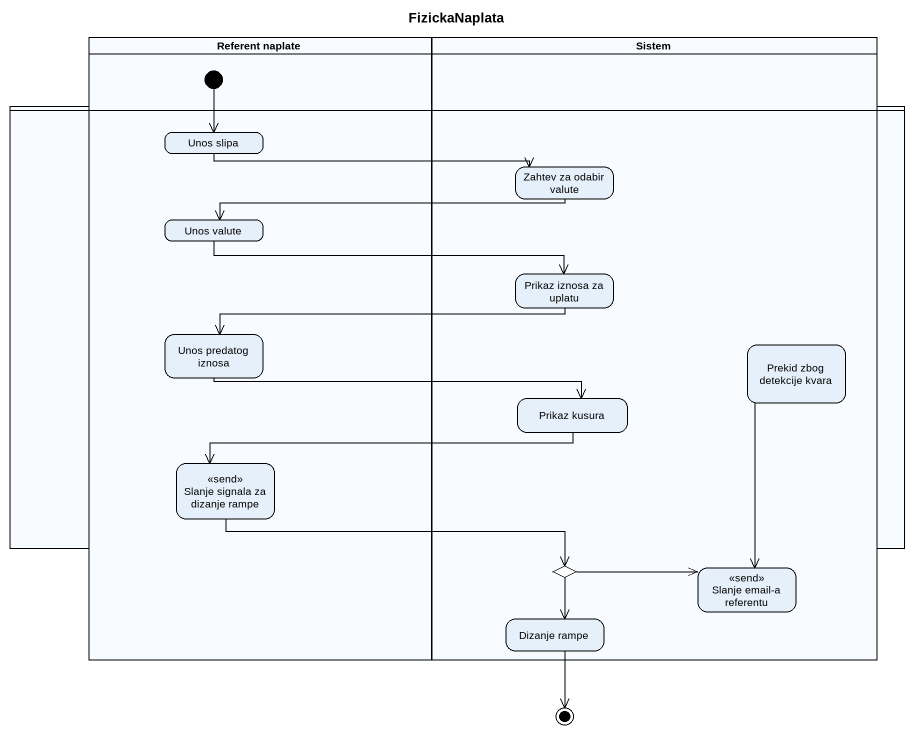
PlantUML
@startuml
title FizickaNaplata
hide empty description
state "Referent naplate" as Referent_naplate <<partition>> {
  state "Unos slipa" as Unos_slipa
  state "Unos valute" as Unos_valute
  state "Unos predatog iznosa" as Unos_predatog_iznosa
  state "Slanje signala za dizanje rampe" as Slanje_signala_za_dizanje <<send>>
  [*] --> Unos_slipa
}
state Sistem <<partition>> {
  state "Zahtev za odabir valute" as Zahtev_za_odabir_valute
  state "Prikaz iznosa za uplatu" as Prikaz_iznosa_za_uplatu
  state "Prekid zbog detekcije kvara" as Prekid_zbog_detekcije_kvara
  state "Prikaz kusura" as Prikaz_kusura
  state choice1 <<choice>>
  state "Slanje email-a referentu" as Slanje_email_a_referentu <<send>>
  state "Dizanje rampe" as Dizanje_rampe
}
state " " as lane1 <<partition>>
state final1 <<end>>
Unos_slipa -right-> Zahtev_za_odabir_valute
Zahtev_za_odabir_valute -left-> Unos_valute
Unos_valute -right-> Prikaz_iznosa_za_uplatu
Prikaz_iznosa_za_uplatu -left-> Unos_predatog_iznosa
Unos_predatog_iznosa -right-> Prikaz_kusura
Prekid_zbog_detekcije_kvara --> Slanje_email_a_referentu
Prikaz_kusura -left-> Slanje_signala_za_dizanje
Slanje_signala_za_dizanje -right-> choice1
choice1 -right-> Slanje_email_a_referentu
choice1 --> Dizanje_rampe
Dizanje_rampe --> final1
@enduml
